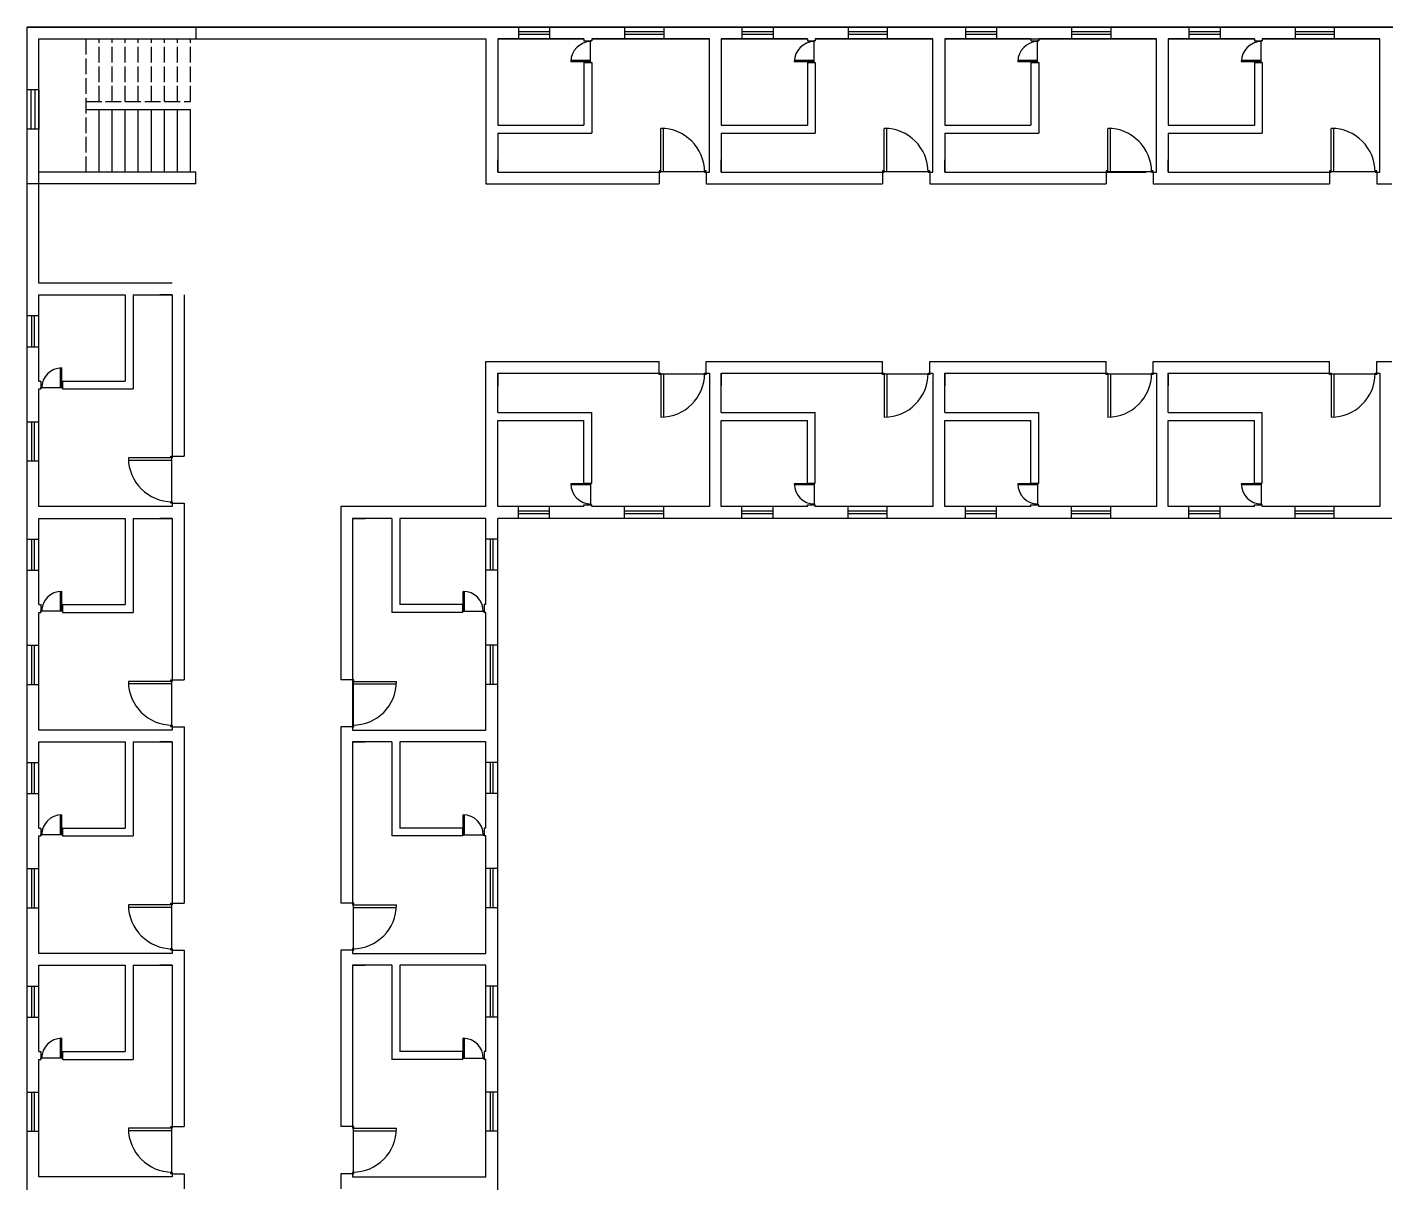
# Model space of a CAD drawing. Header units: inches. Extents: x 2900 to 18472, y 1216 to 4690.
# Drawn here: x 12370 to 13410, y 3686 to 4571 of the extents above; entities that cross this region are included whole.
import ezdxf

# ---------------------------------------------------------------- set-up
doc = ezdxf.new("R2010")
doc.units = ezdxf.units.IN
doc.header["$MEASUREMENT"] = 0
doc.linetypes.add('ACAD_ISO02W100', pattern=[15, 12, -3])
for name, color, linetype in [('Door', 32, 'Continuous'), ('Stairs', 3, 'Continuous'), ('Ventilator', 160, 'Continuous'), ('Windows', 10, 'Continuous')]:
    doc.layers.add(name, color=color, linetype=linetype)

msp = doc.modelspace()

# ---------------------------------------------------------------- linework, layer by layer
for p, q in [((12370.41, 4570.8757), (14170.41, 4570.8757)), ((12370.41, 1570.4378), (12370.41, 4570.8757)), ((14170.41, 4570.8757), (12370.41, 4570.8757)), ((12379.41, 4471), (12379.41, 4561.8757)), ((12721.41, 4561.8757), (12721.41, 4450.8757)), ((12796.41, 4561.8757), (12730.41, 4561.8757)), ((12730.41, 4561.8757), (12730.41, 4531.8757)), ((12730.41, 4561.8757), (12730.41, 4495.8757)), ((12796.41, 4561.8757), (12796.41, 4560.4089)), ((12796.41, 4560.4089), (12802.41, 4560.4089)), ((12802.41, 4561.8757), (12802.41, 4560.4089)), ((12967.41, 4561.8757), (12967.41, 4560.4089)), ((12967.41, 4560.4089), (12973.41, 4560.4089)), ((12973.41, 4561.8757), (12973.41, 4560.4089)), ((13138.41, 4561.8757), (13138.41, 4560.4089)), ((13138.41, 4560.4089), (13144.41, 4560.4089)), ((13144.41, 4561.8757), (13144.41, 4560.4089)), ((13309.41, 4561.8757), (13309.41, 4560.4089)), ((13309.41, 4560.4089), (13315.41, 4560.4089)), ((13315.41, 4561.8757), (13315.41, 4560.4089)), ((12796.41, 4543.8757), (12796.41, 4495.8757)), ((12796.41, 4543.8757), (12802.41, 4543.8757)), ((12802.41, 4543.8757), (12802.41, 4489.8757)), ((12967.41, 4543.8757), (12967.41, 4495.8757)), ((12967.41, 4543.8757), (12973.41, 4543.8757)), ((12973.41, 4543.8757), (12973.41, 4489.8757)), ((13138.41, 4543.8757), (13138.41, 4495.8757)), ((13138.41, 4543.8757), (13144.41, 4543.8757)), ((13144.41, 4543.8757), (13144.41, 4489.8757)), ((13309.41, 4543.8757), (13309.41, 4495.8757)), ((13309.41, 4543.8757), (13315.41, 4543.8757)), ((13315.41, 4543.8757), (13315.41, 4489.8757)), ((12730.41, 4535.3305), (12730.41, 4531.8757)), ((12730.41, 4495.8757), (12796.41, 4495.8757)), ((12901.41, 4495.8757), (12967.41, 4495.8757)), ((13072.41, 4495.8757), (13138.41, 4495.8757)), ((13243.41, 4495.8757), (13309.41, 4495.8757)), ((12730.41, 4489.8757), (12802.41, 4489.8757)), ((12901.41, 4489.8757), (12973.41, 4489.8757)), ((13072.41, 4489.8757), (13144.41, 4489.8757)), ((13243.41, 4489.8757), (13315.41, 4489.8757)), ((12730.41, 4459.8757), (12730.41, 4469.4232)), ((12853.916, 4459.8757), (12853.916, 4450.8757)), ((12889.916, 4459.8757), (12889.916, 4450.8757)), ((12901.41, 4459.8757), (12901.41, 4469.4232)), ((13024.916, 4459.8757), (13024.916, 4450.8757)), ((13060.916, 4459.8757), (13060.916, 4450.8757)), ((13072.41, 4459.8757), (13072.41, 4469.4232)), ((13195.916, 4459.8757), (13226.6268, 4459.8757)), ((13195.916, 4459.8757), (13195.916, 4450.8757)), ((13231.916, 4459.8757), (13231.916, 4450.8757)), ((13243.41, 4459.8757), (13243.41, 4469.4232)), ((13366.916, 4459.8757), (13366.916, 4450.8757)), ((13402.916, 4459.8757), (13402.916, 4450.8757)), ((12445.41, 4366), (12445.41, 4300)), ((12451.41, 4366), (12451.41, 4294)), ((12481.41, 4366), (12471.8624, 4366)), ((12721.41, 4204), (12721.41, 4315)), ((12853.916, 4306), (12853.916, 4315)), ((12889.916, 4306), (12889.916, 4315)), ((13024.916, 4306), (13024.916, 4315)), ((13060.916, 4306), (13060.916, 4315)), ((13195.916, 4306), (13195.916, 4315)), ((13231.916, 4306), (13231.916, 4315)), ((13366.916, 4306), (13366.916, 4315)), ((13402.916, 4306), (13402.916, 4315)), ((12730.41, 4306), (12730.41, 4296.4524)), ((12901.41, 4306), (12901.41, 4296.4524)), ((13072.41, 4306), (13072.41, 4296.4524)), ((13243.41, 4306), (13243.41, 4296.4524)), ((12379.41, 4300), (12380.8768, 4300)), ((12379.41, 4294), (12380.8768, 4294)), ((12380.8768, 4300), (12380.8768, 4294)), ((12397.41, 4300), (12445.41, 4300)), ((12397.41, 4300), (12397.41, 4294)), ((12397.41, 4294), (12451.41, 4294)), ((12730.41, 4276), (12802.41, 4276)), ((12802.41, 4222), (12802.41, 4276)), ((12901.41, 4276), (12973.41, 4276)), ((12973.41, 4222), (12973.41, 4276)), ((13072.41, 4276), (13144.41, 4276)), ((13144.41, 4222), (13144.41, 4276)), ((13243.41, 4276), (13315.41, 4276)), ((13315.41, 4222), (13315.41, 4276)), ((12730.41, 4204), (12730.41, 4270)), ((12730.41, 4270), (12796.41, 4270)), ((12796.41, 4222), (12796.41, 4270)), ((12901.41, 4270), (12967.41, 4270)), ((12967.41, 4222), (12967.41, 4270)), ((13072.41, 4270), (13138.41, 4270)), ((13138.41, 4222), (13138.41, 4270)), ((13243.41, 4270), (13309.41, 4270)), ((13309.41, 4222), (13309.41, 4270)), ((12481.41, 4242.494), (12490.41, 4242.494)), ((12730.41, 4204), (12730.41, 4234)), ((12730.41, 4230.5452), (12730.41, 4234)), ((12796.41, 4222), (12802.41, 4222)), ((12967.41, 4222), (12973.41, 4222)), ((13138.41, 4222), (13144.41, 4222)), ((13309.41, 4222), (13315.41, 4222)), ((12481.41, 4206.494), (12490.41, 4206.494)), ((12721.41, 4204), (12610.41, 4204)), ((12796.41, 4204), (12730.41, 4204)), ((12796.41, 4204), (12796.41, 4205.4668)), ((12796.41, 4205.4668), (12802.41, 4205.4668)), ((12802.41, 4204), (12802.41, 4205.4668)), ((12967.41, 4204), (12967.41, 4205.4668)), ((12967.41, 4205.4668), (12973.41, 4205.4668)), ((12973.41, 4204), (12973.41, 4205.4668)), ((13138.41, 4204), (13138.41, 4205.4668)), ((13138.41, 4205.4668), (13144.41, 4205.4668)), ((13144.41, 4204), (13144.41, 4205.4668)), ((13309.41, 4204), (13309.41, 4205.4668)), ((13309.41, 4205.4668), (13315.41, 4205.4668)), ((13315.41, 4204), (13315.41, 4205.4668)), ((12445.41, 4195), (12445.41, 4129)), ((12451.41, 4195), (12451.41, 4123)), ((12481.41, 4195), (12471.8624, 4195)), ((12619.41, 4195), (12628.9576, 4195)), ((12649.41, 4195), (12649.41, 4123)), ((12655.41, 4195), (12655.41, 4129)), ((12721.41, 4195), (12691.41, 4195)), ((12721.41, 4129), (12721.41, 4195)), ((12730.41, 2032), (12730.41, 4179.1055)), ((12379.41, 4129), (12380.8768, 4129)), ((12380.8768, 4129), (12380.8768, 4123)), ((12397.41, 4129), (12445.41, 4129)), ((12397.41, 4129), (12397.41, 4123)), ((12703.41, 4129), (12655.41, 4129)), ((12703.41, 4129), (12703.41, 4123)), ((12721.41, 4129), (12719.9432, 4129)), ((12719.9432, 4129), (12719.9432, 4123)), ((12379.41, 4123), (12380.8768, 4123)), ((12397.41, 4123), (12451.41, 4123)), ((12703.41, 4123), (12649.41, 4123)), ((12721.41, 4123), (12719.9432, 4123)), ((12481.41, 4071.494), (12490.41, 4071.494)), ((12619.41, 4071.494), (12610.41, 4071.494)), ((12481.41, 4035.494), (12490.41, 4035.494)), ((12619.41, 4035.494), (12610.41, 4035.494)), ((12445.41, 4024), (12445.41, 3958)), ((12451.41, 4024), (12451.41, 3952)), ((12481.41, 4024), (12471.8624, 4024)), ((12619.41, 4024), (12628.9576, 4024)), ((12649.41, 4024), (12649.41, 3952)), ((12655.41, 4024), (12655.41, 3958)), ((12379.41, 3958), (12380.8768, 3958)), ((12379.41, 3952), (12380.8768, 3952)), ((12380.8768, 3958), (12380.8768, 3952)), ((12397.41, 3958), (12445.41, 3958)), ((12397.41, 3958), (12397.41, 3952)), ((12397.41, 3952), (12451.41, 3952)), ((12703.41, 3952), (12649.41, 3952)), ((12703.41, 3958), (12655.41, 3958)), ((12703.41, 3958), (12703.41, 3952)), ((12721.41, 3958), (12719.9432, 3958)), ((12719.9432, 3958), (12719.9432, 3952)), ((12721.41, 3952), (12719.9432, 3952)), ((12481.41, 3900.494), (12490.41, 3900.494)), ((12619.41, 3900.494), (12610.41, 3900.494)), ((12481.41, 3864.494), (12490.41, 3864.494)), ((12619.41, 3864.494), (12610.41, 3864.494)), ((12445.41, 3853), (12445.41, 3787)), ((12451.41, 3853), (12451.41, 3781)), ((12481.41, 3853), (12471.8624, 3853)), ((12619.41, 3853), (12628.9576, 3853)), ((12649.41, 3853), (12649.41, 3781)), ((12655.41, 3853), (12655.41, 3787)), ((12379.41, 3787), (12380.8768, 3787)), ((12380.8768, 3787), (12380.8768, 3781)), ((12397.41, 3787), (12445.41, 3787)), ((12397.41, 3787), (12397.41, 3781)), ((12703.41, 3787), (12655.41, 3787)), ((12703.41, 3787), (12703.41, 3781)), ((12721.41, 3787), (12719.9432, 3787)), ((12719.9432, 3787), (12719.9432, 3781)), ((12379.41, 3781), (12380.8768, 3781)), ((12397.41, 3781), (12451.41, 3781)), ((12703.41, 3781), (12649.41, 3781)), ((12721.41, 3781), (12719.9432, 3781)), ((12481.41, 3729.494), (12490.41, 3729.494)), ((12619.41, 3729.494), (12610.41, 3729.494)), ((12481.41, 3693.494), (12490.41, 3693.494)), ((12619.41, 3693.494), (12610.41, 3693.494))]:
    msp.add_line(p, q)
for points in [[(12619.41, 4570.8757), (13810.41, 4570.8757)], [(12901.41, 4570.8757), (12730.41, 4570.8757)], [(13072.41, 4570.8757), (12901.41, 4570.8757)], [(13243.41, 4570.8757), (13072.41, 4570.8757)], [(13414.41, 4570.8757), (13243.41, 4570.8757)], [(12379.41, 4561.8757), (12445.41, 4561.8757)], [(12451.41, 4561.8757), (12481.41, 4561.8757)], [(12490.41, 4561.8757), (12619.41, 4561.8757)], [(12619.41, 4561.8757), (12721.41, 4561.8757)], [(12730.41, 4561.8757), (12796.41, 4561.8757)], [(12892.41, 4459.8757), (12892.41, 4561.8757), (12802.41, 4561.8757)], [(12802.41, 4561.8757), (12892.41, 4561.8757)], [(12967.41, 4561.8757), (12901.41, 4561.8757), (12901.41, 4531.8757)], [(12901.41, 4561.8757), (12901.41, 4495.8757)], [(12901.41, 4561.8757), (12967.41, 4561.8757)], [(13063.41, 4459.8757), (13063.41, 4561.8757), (12973.41, 4561.8757)], [(12973.41, 4561.8757), (13063.41, 4561.8757)], [(13138.41, 4561.8757), (13072.41, 4561.8757), (13072.41, 4531.8757)], [(13072.41, 4561.8757), (13072.41, 4495.8757)], [(13072.41, 4561.8757), (13234.41, 4561.8757)], [(13234.41, 4459.8757), (13234.41, 4561.8757), (13144.41, 4561.8757)], [(13309.41, 4561.8757), (13243.41, 4561.8757), (13243.41, 4531.8757)], [(13243.41, 4561.8757), (13243.41, 4495.8757)], [(13243.41, 4561.8757), (13309.41, 4561.8757)], [(13405.41, 4459.8757), (13405.41, 4561.8757), (13315.41, 4561.8757)], [(13315.41, 4561.8757), (13405.41, 4561.8757)], [(12370.41, 4366), (12370.41, 4537)], [(12901.41, 4535.3305), (12901.41, 4531.8757)], [(13072.41, 4535.3305), (13072.41, 4531.8757)], [(13243.41, 4535.3305), (13243.41, 4531.8757)], [(12730.41, 4489.8757), (12730.41, 4459.8757)], [(12901.41, 4489.8757), (12901.41, 4459.8757)], [(13072.41, 4489.8757), (13072.41, 4459.8757)], [(13243.41, 4489.8757), (13243.41, 4459.8757)], [(12481.41, 4375), (12379.41, 4375), (12379.41, 4465)], [(12730.41, 4469.4232), (12730.41, 4459.8757), (12802.41, 4459.8757)], [(12802.41, 4459.8757), (12855.1379, 4459.8757)], [(12888.7147, 4459.8757), (12892.41, 4459.8757)], [(12901.41, 4469.4232), (12901.41, 4459.8757), (12973.41, 4459.8757)], [(12973.41, 4459.8757), (13026.1379, 4459.8757)], [(13059.7147, 4459.8757), (13063.41, 4459.8757)], [(13072.41, 4469.4232), (13072.41, 4459.8757), (13144.41, 4459.8757)], [(13144.41, 4459.8757), (13197.1379, 4459.8757)], [(13230.7147, 4459.8757), (13234.41, 4459.8757)], [(13243.41, 4469.4232), (13243.41, 4459.8757), (13315.41, 4459.8757)], [(13315.41, 4459.8757), (13368.1379, 4459.8757)], [(13401.7147, 4459.8757), (13405.41, 4459.8757)], [(12721.41, 4450.8757), (12853.916, 4450.8757)], [(12889.916, 4450.8757), (12901.41, 4450.8757)], [(12901.41, 4450.8757), (13024.916, 4450.8757)], [(13060.916, 4450.8757), (13072.41, 4450.8757)], [(13072.41, 4450.8757), (13195.916, 4450.8757)], [(13231.916, 4450.8757), (13243.41, 4450.8757)], [(13243.41, 4450.8757), (13366.916, 4450.8757)], [(13402.916, 4450.8757), (13414.41, 4450.8757)], [(12370.41, 4195), (12370.41, 4366)], [(12379.41, 4300), (12379.41, 4366), (12409.41, 4366)], [(12379.41, 4366), (12445.41, 4366)], [(12405.9552, 4366), (12409.41, 4366)], [(12451.41, 4366), (12481.41, 4366)], [(12471.8624, 4366), (12481.41, 4366), (12481.41, 4294)], [(12490.41, 4366), (12490.41, 4242.494)], [(12721.41, 4315), (12853.916, 4315)], [(12889.916, 4315), (12901.41, 4315)], [(12901.41, 4315), (13024.916, 4315)], [(13060.916, 4315), (13072.41, 4315)], [(13072.41, 4315), (13195.916, 4315)], [(13231.916, 4315), (13243.41, 4315)], [(13243.41, 4315), (13366.916, 4315)], [(13402.916, 4315), (13414.41, 4315)], [(12730.41, 4276), (12730.41, 4306)], [(12730.41, 4296.4524), (12730.41, 4306), (12802.41, 4306)], [(12892.41, 4306), (12892.41, 4204), (12802.41, 4204)], [(12802.41, 4306), (12855.1379, 4306)], [(12888.7147, 4306), (12892.41, 4306)], [(12901.41, 4276), (12901.41, 4306)], [(12901.41, 4296.4524), (12901.41, 4306), (12973.41, 4306)], [(13063.41, 4306), (13063.41, 4204), (12973.41, 4204)], [(12973.41, 4306), (13026.1379, 4306)], [(13059.7147, 4306), (13063.41, 4306)], [(13072.41, 4276), (13072.41, 4306)], [(13072.41, 4296.4524), (13072.41, 4306), (13144.41, 4306)], [(13234.41, 4306), (13234.41, 4204), (13144.41, 4204)], [(13144.41, 4306), (13197.1379, 4306)], [(13230.7147, 4306), (13234.41, 4306)], [(13243.41, 4276), (13243.41, 4306)], [(13243.41, 4296.4524), (13243.41, 4306), (13315.41, 4306)], [(13405.41, 4306), (13405.41, 4204), (13315.41, 4204)], [(13315.41, 4306), (13368.1379, 4306)], [(13401.7147, 4306), (13405.41, 4306)], [(12481.41, 4204), (12379.41, 4204), (12379.41, 4294)], [(12481.41, 4294), (12481.41, 4241.2721)], [(12901.41, 4204), (12901.41, 4270)], [(13072.41, 4204), (13072.41, 4270)], [(13243.41, 4204), (13243.41, 4270)], [(12967.41, 4204), (12901.41, 4204), (12901.41, 4234)], [(12901.41, 4230.5452), (12901.41, 4234)], [(13138.41, 4204), (13072.41, 4204), (13072.41, 4234)], [(13072.41, 4230.5452), (13072.41, 4234)], [(13309.41, 4204), (13243.41, 4204), (13243.41, 4234)], [(13243.41, 4230.5452), (13243.41, 4234)], [(12481.41, 4207.6953), (12481.41, 4204)], [(12490.41, 4206.494), (12490.41, 4195)], [(12610.41, 4204), (12610.41, 4195)], [(12370.41, 4024), (12370.41, 4195)], [(12379.41, 4129), (12379.41, 4195), (12409.41, 4195)], [(12379.41, 4195), (12445.41, 4195)], [(12405.9552, 4195), (12409.41, 4195)], [(12451.41, 4195), (12481.41, 4195)], [(12471.8624, 4195), (12481.41, 4195), (12481.41, 4123)], [(12490.41, 4195), (12490.41, 4071.494)], [(12610.41, 4195), (12610.41, 4071.494)], [(12649.41, 4195), (12619.41, 4195)], [(12619.41, 4195), (12619.41, 4195), (12619.41, 4033)], [(12721.41, 4195), (12655.41, 4195)], [(12694.8648, 4195), (12691.41, 4195)], [(12730.41, 4024), (12730.41, 4195)], [(12901.41, 4195), (12730.41, 4195)], [(13072.41, 4195), (12901.41, 4195)], [(13243.41, 4195), (13072.41, 4195)], [(13414.41, 4195), (13243.41, 4195)], [(12481.41, 4033), (12379.41, 4033), (12379.41, 4123)], [(12481.41, 4123), (12481.41, 4070.2721)], [(12619.41, 4033), (12721.41, 4033), (12721.41, 4123)], [(12619.41, 4123), (12619.41, 4070.2721)], [(12481.41, 4036.6953), (12481.41, 4033)], [(12490.41, 4035.494), (12490.41, 4024)], [(12610.41, 4035.494), (12610.41, 4024)], [(12619.41, 4036.6953), (12619.41, 4033)], [(12370.41, 3853), (12370.41, 4024)], [(12379.41, 3958), (12379.41, 4024), (12409.41, 4024)], [(12379.41, 4024), (12445.41, 4024)], [(12405.9552, 4024), (12409.41, 4024)], [(12451.41, 4024), (12481.41, 4024)], [(12471.8624, 4024), (12481.41, 4024), (12481.41, 3952)], [(12490.41, 4024), (12490.41, 3900.494)], [(12610.41, 4024), (12610.41, 3900.494)], [(12649.41, 4024), (12619.41, 4024)], [(12628.9576, 4024), (12619.41, 4024), (12619.41, 3952)], [(12721.41, 4024), (12655.41, 4024)], [(12721.41, 3958), (12721.41, 4024), (12691.41, 4024)], [(12694.8648, 4024), (12691.41, 4024)], [(12730.41, 3853), (12730.41, 4024)], [(12481.41, 3862), (12379.41, 3862), (12379.41, 3952)], [(12481.41, 3952), (12481.41, 3899.2721)], [(12619.41, 3862), (12721.41, 3862), (12721.41, 3952)], [(12619.41, 3952), (12619.41, 3899.2721)], [(12481.41, 3865.6953), (12481.41, 3862)], [(12490.41, 3864.494), (12490.41, 3853)], [(12610.41, 3864.494), (12610.41, 3853)], [(12619.41, 3865.6953), (12619.41, 3862)], [(12370.41, 3682), (12370.41, 3853)], [(12379.41, 3787), (12379.41, 3853), (12409.41, 3853)], [(12379.41, 3853), (12445.41, 3853)], [(12405.9552, 3853), (12409.41, 3853)], [(12451.41, 3853), (12481.41, 3853)], [(12471.8624, 3853), (12481.41, 3853), (12481.41, 3781)], [(12490.41, 3853), (12490.41, 3729.494)], [(12610.41, 3853), (12610.41, 3729.494)], [(12649.41, 3853), (12619.41, 3853)], [(12628.9576, 3853), (12619.41, 3853), (12619.41, 3781)], [(12721.41, 3853), (12655.41, 3853)], [(12721.41, 3787), (12721.41, 3853), (12691.41, 3853)], [(12694.8648, 3853), (12691.41, 3853)], [(12730.41, 3682), (12730.41, 3853)], [(12481.41, 3691), (12379.41, 3691), (12379.41, 3781)], [(12481.41, 3781), (12481.41, 3728.2721)], [(12619.41, 3691), (12721.41, 3691), (12721.41, 3781)], [(12619.41, 3781), (12619.41, 3728.2721)], [(12481.41, 3694.6953), (12481.41, 3691)], [(12490.41, 3693.494), (12490.41, 3682)], [(12610.41, 3693.494), (12610.41, 3682)], [(12619.41, 3694.6953), (12619.41, 3691)]]:
    msp.add_lwpolyline(points)
at = {"layer": 'Door'}
for p, q in [((12801.5007, 4544.4369), (12801.5007, 4559.8477)), ((12972.5007, 4544.4369), (12972.5007, 4559.8477)), ((13143.5007, 4544.4369), (13143.5007, 4559.8477)), ((13314.5007, 4544.4369), (13314.5007, 4559.8477)), ((12801.5007, 4545.3554), (12786.3125, 4545.3554)), ((12801.5007, 4544.4369), (12786.3125, 4544.4369)), ((12972.5007, 4545.3554), (12957.3125, 4545.3554)), ((12972.5007, 4544.4369), (12957.3125, 4544.4369)), ((13143.5007, 4545.3554), (13128.3125, 4545.3554)), ((13143.5007, 4544.4369), (13128.3125, 4544.4369)), ((13314.5007, 4545.3554), (13299.3125, 4545.3554)), ((13314.5007, 4544.4369), (13299.3125, 4544.4369)), ((12855.1379, 4460.381), (12855.1379, 4493.4524)), ((12857.1379, 4460.381), (12857.1379, 4493.4524)), ((13026.1379, 4460.381), (13026.1379, 4493.4524)), ((13028.1379, 4460.381), (13028.1379, 4493.4524)), ((13197.1379, 4460.381), (13197.1379, 4493.4524)), ((13199.1379, 4460.381), (13199.1379, 4493.4524)), ((13368.1379, 4460.381), (13368.1379, 4493.4524)), ((13370.1379, 4460.381), (13370.1379, 4493.4524)), ((12855.1379, 4460.381), (12888.694, 4460.381)), ((13026.1379, 4460.381), (13059.694, 4460.381)), ((13197.1379, 4460.381), (13230.694, 4460.381)), ((13368.1379, 4460.381), (13401.694, 4460.381)), ((12395.9303, 4294.9093), (12395.9303, 4310.0975)), ((12396.8488, 4294.9093), (12396.8488, 4310.0975)), ((12855.1379, 4305.4947), (12855.1379, 4272.4233)), ((12855.1379, 4305.4947), (12888.694, 4305.4947)), ((12857.1379, 4305.4947), (12857.1379, 4272.4233)), ((13026.1379, 4305.4947), (13026.1379, 4272.4233)), ((13026.1379, 4305.4947), (13059.694, 4305.4947)), ((13028.1379, 4305.4947), (13028.1379, 4272.4233)), ((13197.1379, 4305.4947), (13197.1379, 4272.4233)), ((13197.1379, 4305.4947), (13230.694, 4305.4947)), ((13199.1379, 4305.4947), (13199.1379, 4272.4233)), ((13368.1379, 4305.4947), (13368.1379, 4272.4233)), ((13368.1379, 4305.4947), (13401.694, 4305.4947)), ((13370.1379, 4305.4947), (13370.1379, 4272.4233)), ((12396.8488, 4294.9093), (12381.438, 4294.9093)), ((12480.9047, 4241.2721), (12447.8333, 4241.2721)), ((12480.9047, 4241.2721), (12480.9047, 4207.716)), ((12480.9047, 4239.2721), (12447.8333, 4239.2721)), ((12801.5007, 4221.4388), (12786.3125, 4221.4388)), ((12801.5007, 4220.5203), (12786.3125, 4220.5203)), ((12801.5007, 4221.4388), (12801.5007, 4206.028)), ((12972.5007, 4221.4388), (12957.3125, 4221.4388)), ((12972.5007, 4220.5203), (12957.3125, 4220.5203)), ((12972.5007, 4221.4388), (12972.5007, 4206.028)), ((13143.5007, 4221.4388), (13128.3125, 4221.4388)), ((13143.5007, 4220.5203), (13128.3125, 4220.5203)), ((13143.5007, 4221.4388), (13143.5007, 4206.028)), ((13314.5007, 4221.4388), (13299.3125, 4221.4388)), ((13314.5007, 4220.5203), (13299.3125, 4220.5203)), ((13314.5007, 4221.4388), (13314.5007, 4206.028)), ((12395.9303, 4123.9093), (12395.9303, 4139.0975)), ((12396.8488, 4123.9093), (12396.8488, 4139.0975)), ((12703.9712, 4123.9093), (12703.9712, 4139.0975)), ((12704.8897, 4123.9093), (12704.8897, 4139.0975)), ((12396.8488, 4123.9093), (12381.438, 4123.9093)), ((12703.9712, 4123.9093), (12719.382, 4123.9093)), ((12480.9047, 4070.2721), (12447.8333, 4070.2721)), ((12480.9047, 4068.2721), (12447.8333, 4068.2721)), ((12480.9047, 4070.2721), (12480.9047, 4036.716)), ((12619.9153, 4070.2721), (12652.9867, 4070.2721)), ((12619.9153, 4070.2721), (12619.9153, 4036.716)), ((12619.9153, 4068.2721), (12652.9867, 4068.2721)), ((12395.9303, 3952.9093), (12395.9303, 3968.0975)), ((12396.8488, 3952.9093), (12396.8488, 3968.0975)), ((12703.9712, 3952.9093), (12703.9712, 3968.0975)), ((12704.8897, 3952.9093), (12704.8897, 3968.0975)), ((12396.8488, 3952.9093), (12381.438, 3952.9093)), ((12703.9712, 3952.9093), (12719.382, 3952.9093)), ((12480.9047, 3899.2721), (12447.8333, 3899.2721)), ((12480.9047, 3899.2721), (12480.9047, 3865.716)), ((12619.9153, 3899.2721), (12652.9867, 3899.2721)), ((12619.9153, 3899.2721), (12619.9153, 3865.716)), ((12480.9047, 3897.2721), (12447.8333, 3897.2721)), ((12619.9153, 3897.2721), (12652.9867, 3897.2721)), ((12395.9303, 3781.9093), (12395.9303, 3797.0975)), ((12396.8488, 3781.9093), (12396.8488, 3797.0975)), ((12703.9712, 3781.9093), (12703.9712, 3797.0975)), ((12704.8897, 3781.9093), (12704.8897, 3797.0975)), ((12396.8488, 3781.9093), (12381.438, 3781.9093)), ((12703.9712, 3781.9093), (12719.382, 3781.9093)), ((12480.9047, 3728.2721), (12447.8333, 3728.2721)), ((12480.9047, 3726.2721), (12447.8333, 3726.2721)), ((12480.9047, 3728.2721), (12480.9047, 3694.716)), ((12619.9153, 3728.2721), (12652.9867, 3728.2721)), ((12619.9153, 3728.2721), (12619.9153, 3694.716)), ((12619.9153, 3726.2721), (12652.9867, 3726.2721))]:
    msp.add_line(p, q, dxfattribs=at)
for points in [[(12801.2687, 4559.8477), (12801.7328, 4559.8477), (12801.7328, 4560.4089), (12801.2687, 4560.4089)], [(12972.2687, 4559.8477), (12972.7328, 4559.8477), (12972.7328, 4560.4089), (12972.2687, 4560.4089)], [(13143.2687, 4559.8477), (13143.7328, 4559.8477), (13143.7328, 4560.4089), (13143.2687, 4560.4089)], [(13314.2687, 4559.8477), (13314.7328, 4559.8477), (13314.7328, 4560.4089), (13314.2687, 4560.4089)], [(12801.2687, 4543.8757), (12801.7328, 4543.8757), (12801.7328, 4544.4369), (12801.2687, 4544.4369)], [(12972.2687, 4543.8757), (12972.7328, 4543.8757), (12972.7328, 4544.4369), (12972.2687, 4544.4369)], [(13143.2687, 4543.8757), (13143.7328, 4543.8757), (13143.7328, 4544.4369), (13143.2687, 4544.4369)], [(13314.2687, 4543.8757), (13314.7328, 4543.8757), (13314.7328, 4544.4369), (13314.2687, 4544.4369)], [(12853.916, 4460.8863), (12853.916, 4459.8757), (12855.1379, 4459.8757), (12855.1379, 4460.8863)], [(12888.694, 4460.8863), (12888.694, 4459.8757), (12889.916, 4459.8757), (12889.916, 4460.8863)], [(13024.916, 4460.8863), (13024.916, 4459.8757), (13026.1379, 4459.8757), (13026.1379, 4460.8863)], [(13059.694, 4460.8863), (13059.694, 4459.8757), (13060.916, 4459.8757), (13060.916, 4460.8863)], [(13195.916, 4460.8863), (13195.916, 4459.8757), (13197.1379, 4459.8757), (13197.1379, 4460.8863)], [(13230.694, 4460.8863), (13230.694, 4459.8757), (13231.916, 4459.8757), (13231.916, 4460.8863)], [(13366.916, 4460.8863), (13366.916, 4459.8757), (13368.1379, 4459.8757), (13368.1379, 4460.8863)], [(13401.694, 4460.8863), (13401.694, 4459.8757), (13402.916, 4459.8757), (13402.916, 4460.8863)], [(12853.916, 4304.9894), (12853.916, 4306), (12855.1379, 4306), (12855.1379, 4304.9894)], [(12888.694, 4304.9894), (12888.694, 4306), (12889.916, 4306), (12889.916, 4304.9894)], [(13024.916, 4304.9894), (13024.916, 4306), (13026.1379, 4306), (13026.1379, 4304.9894)], [(13059.694, 4304.9894), (13059.694, 4306), (13060.916, 4306), (13060.916, 4304.9894)], [(13195.916, 4304.9894), (13195.916, 4306), (13197.1379, 4306), (13197.1379, 4304.9894)], [(13230.694, 4304.9894), (13230.694, 4306), (13231.916, 4306), (13231.916, 4304.9894)], [(13366.916, 4304.9894), (13366.916, 4306), (13368.1379, 4306), (13368.1379, 4304.9894)], [(13401.694, 4304.9894), (13401.694, 4306), (13402.916, 4306), (13402.916, 4304.9894)], [(12381.438, 4295.1413), (12381.438, 4294.6772), (12380.8768, 4294.6772), (12380.8768, 4295.1413)], [(12397.41, 4295.1413), (12397.41, 4294.6772), (12396.8488, 4294.6772), (12396.8488, 4295.1413)], [(12480.3994, 4242.494), (12481.41, 4242.494), (12481.41, 4241.2721), (12480.3994, 4241.2721)], [(12801.2687, 4222), (12801.7328, 4222), (12801.7328, 4221.4388), (12801.2687, 4221.4388)], [(12972.2687, 4222), (12972.7328, 4222), (12972.7328, 4221.4388), (12972.2687, 4221.4388)], [(13143.2687, 4222), (13143.7328, 4222), (13143.7328, 4221.4388), (13143.2687, 4221.4388)], [(13314.2687, 4222), (13314.7328, 4222), (13314.7328, 4221.4388), (13314.2687, 4221.4388)], [(12480.3994, 4207.716), (12481.41, 4207.716), (12481.41, 4206.494), (12480.3994, 4206.494)], [(12801.2687, 4206.028), (12801.7328, 4206.028), (12801.7328, 4205.4668), (12801.2687, 4205.4668)], [(12972.2687, 4206.028), (12972.7328, 4206.028), (12972.7328, 4205.4668), (12972.2687, 4205.4668)], [(13143.2687, 4206.028), (13143.7328, 4206.028), (13143.7328, 4205.4668), (13143.2687, 4205.4668)], [(13314.2687, 4206.028), (13314.7328, 4206.028), (13314.7328, 4205.4668), (13314.2687, 4205.4668)], [(12381.438, 4124.1413), (12381.438, 4123.6772), (12380.8768, 4123.6772), (12380.8768, 4124.1413)], [(12397.41, 4124.1413), (12397.41, 4123.6772), (12396.8488, 4123.6772), (12396.8488, 4124.1413)], [(12703.41, 4124.1413), (12703.41, 4123.6772), (12703.9712, 4123.6772), (12703.9712, 4124.1413)], [(12719.382, 4124.1413), (12719.382, 4123.6772), (12719.9432, 4123.6772), (12719.9432, 4124.1413)], [(12480.3994, 4071.494), (12481.41, 4071.494), (12481.41, 4070.2721), (12480.3994, 4070.2721)], [(12620.4206, 4071.494), (12619.41, 4071.494), (12619.41, 4070.2721), (12620.4206, 4070.2721)], [(12480.3994, 4036.716), (12481.41, 4036.716), (12481.41, 4035.494), (12480.3994, 4035.494)], [(12620.4206, 4036.716), (12619.41, 4036.716), (12619.41, 4035.494), (12620.4206, 4035.494)], [(12381.438, 3953.1413), (12381.438, 3952.6772), (12380.8768, 3952.6772), (12380.8768, 3953.1413)], [(12397.41, 3953.1413), (12397.41, 3952.6772), (12396.8488, 3952.6772), (12396.8488, 3953.1413)], [(12703.41, 3953.1413), (12703.41, 3952.6772), (12703.9712, 3952.6772), (12703.9712, 3953.1413)], [(12719.382, 3953.1413), (12719.382, 3952.6772), (12719.9432, 3952.6772), (12719.9432, 3953.1413)], [(12480.3994, 3900.494), (12481.41, 3900.494), (12481.41, 3899.2721), (12480.3994, 3899.2721)], [(12620.4206, 3900.494), (12619.41, 3900.494), (12619.41, 3899.2721), (12620.4206, 3899.2721)], [(12480.3994, 3865.716), (12481.41, 3865.716), (12481.41, 3864.494), (12480.3994, 3864.494)], [(12620.4206, 3865.716), (12619.41, 3865.716), (12619.41, 3864.494), (12620.4206, 3864.494)], [(12381.438, 3782.1413), (12381.438, 3781.6772), (12380.8768, 3781.6772), (12380.8768, 3782.1413)], [(12397.41, 3782.1413), (12397.41, 3781.6772), (12396.8488, 3781.6772), (12396.8488, 3782.1413)], [(12703.41, 3782.1413), (12703.41, 3781.6772), (12703.9712, 3781.6772), (12703.9712, 3782.1413)], [(12719.382, 3782.1413), (12719.382, 3781.6772), (12719.9432, 3781.6772), (12719.9432, 3782.1413)], [(12480.3994, 3729.494), (12481.41, 3729.494), (12481.41, 3728.2721), (12480.3994, 3728.2721)], [(12620.4206, 3729.494), (12619.41, 3729.494), (12619.41, 3728.2721), (12620.4206, 3728.2721)], [(12480.3994, 3694.716), (12481.41, 3694.716), (12481.41, 3693.494), (12480.3994, 3693.494)], [(12620.4206, 3694.716), (12619.41, 3694.716), (12619.41, 3693.494), (12620.4206, 3693.494)]]:
    msp.add_lwpolyline(points, close=True, dxfattribs=at)
for centre, radius, start, end in [((12801.7328, 4544.4369), 15.4203, 90, 180), ((12972.7328, 4544.4369), 15.4203, 90, 180), ((13143.7328, 4544.4369), 15.4203, 90, 180), ((13314.7328, 4544.4369), 15.4203, 90, 180), ((12855.1379, 4459.8757), 33.5767, 0, 90), ((13026.1379, 4459.8757), 33.5767, 0, 90), ((13197.1379, 4459.8757), 33.5767, 0, 90), ((13368.1379, 4459.8757), 33.5767, 0, 90), ((12396.8488, 4294.6772), 15.4203, 90, 180), ((12855.1379, 4306), 33.5767, 270, 0), ((13026.1379, 4306), 33.5767, 270, 0), ((13197.1379, 4306), 33.5767, 270, 0), ((13368.1379, 4306), 33.5767, 270, 0), ((12481.41, 4241.2721), 33.5767, 180, 270), ((12801.7328, 4221.4388), 15.4203, 180, 270), ((12972.7328, 4221.4388), 15.4203, 180, 270), ((13143.7328, 4221.4388), 15.4203, 180, 270), ((13314.7328, 4221.4388), 15.4203, 180, 270), ((12396.8488, 4123.6772), 15.4203, 90, 180), ((12703.9712, 4123.6772), 15.4203, 0, 90), ((12481.41, 4070.2721), 33.5767, 180, 270), ((12619.41, 4070.2721), 33.5767, 270, 0), ((12396.8488, 3952.6772), 15.4203, 90, 180), ((12703.9712, 3952.6772), 15.4203, 0, 90), ((12481.41, 3899.2721), 33.5767, 180, 270), ((12619.41, 3899.2721), 33.5767, 270, 0), ((12396.8488, 3781.6772), 15.4203, 90, 180), ((12703.9712, 3781.6772), 15.4203, 0, 90), ((12481.41, 3728.2721), 33.5767, 180, 270), ((12619.41, 3728.2721), 33.5767, 270, 0)]:
    msp.add_arc(centre, radius, start, end, dxfattribs=at)
at = {"layer": 'Stairs'}
for p, q in [((12370.41, 4522.8757), (12370.41, 4570.8757)), ((12370.41, 4570.8757), (12499.41, 4570.8757)), ((12499.41, 4570.8757), (12499.41, 4561.8757)), ((12379.41, 4561.8757), (12499.41, 4561.8757)), ((12379.41, 4522.8757), (12379.41, 4561.8757)), ((12379.41, 4522.8757), (12370.3919, 4522.8757)), ((12415.41, 4507.8757), (12495.41, 4507.8757)), ((12425.41, 4459.8757), (12425.41, 4507.8757)), ((12435.41, 4459.8757), (12435.41, 4507.8757)), ((12445.41, 4459.8757), (12445.41, 4507.8757)), ((12455.41, 4459.8757), (12455.41, 4507.8757)), ((12465.41, 4459.8757), (12465.41, 4507.8757)), ((12475.41, 4459.8757), (12475.41, 4507.8757)), ((12485.41, 4459.8757), (12485.41, 4507.8757)), ((12495.41, 4459.8757), (12495.41, 4507.8757)), ((12370.41, 4450.8757), (12370.41, 4492.8757)), ((12379.41, 4459.8757), (12379.41, 4492.8757)), ((12499.41, 4459.8757), (12379.41, 4459.8757)), ((12499.41, 4450.8757), (12499.41, 4459.8757)), ((12499.41, 4450.8757), (12370.41, 4450.8757))]:
    msp.add_line(p, q, dxfattribs=at)
at = {"layer": 'Stairs', "linetype": 'ACAD_ISO02W100'}
for p, q in [((12415.41, 4459.8757), (12415.41, 4561.8757)), ((12425.41, 4513.8757), (12425.41, 4561.8757)), ((12435.41, 4513.8757), (12435.41, 4561.8757)), ((12445.41, 4513.8757), (12445.41, 4561.8757)), ((12455.41, 4513.8757), (12455.41, 4561.8757)), ((12465.41, 4513.8757), (12465.41, 4561.8757)), ((12475.41, 4513.8757), (12475.41, 4561.8757)), ((12485.41, 4513.8757), (12485.41, 4561.8757)), ((12495.41, 4513.8757), (12495.41, 4561.8757)), ((12415.41, 4513.8757), (12495.41, 4513.8757))]:
    msp.add_line(p, q, dxfattribs=at)
at = {"layer": 'Ventilator'}
for p, q in [((12827.4481, 4570.8757), (12827.4481, 4561.8757)), ((12857.4481, 4570.8757), (12827.4481, 4570.8757)), ((12857.4481, 4567.3757), (12827.4481, 4567.3757)), ((12857.4481, 4565.3757), (12827.4481, 4565.3757)), ((12857.4481, 4570.8757), (12857.4481, 4561.8757)), ((12998.4481, 4570.8757), (12998.4481, 4561.8757)), ((13028.4481, 4570.8757), (12998.4481, 4570.8757)), ((13028.4481, 4567.3757), (12998.4481, 4567.3757)), ((13028.4481, 4565.3757), (12998.4481, 4565.3757)), ((13028.4481, 4570.8757), (13028.4481, 4561.8757)), ((13169.4481, 4570.8757), (13169.4481, 4561.8757)), ((13199.4481, 4570.8757), (13169.4481, 4570.8757)), ((13199.4481, 4567.3757), (13169.4481, 4567.3757)), ((13199.4481, 4565.3757), (13169.4481, 4565.3757)), ((13199.4481, 4570.8757), (13199.4481, 4561.8757)), ((13340.4481, 4570.8757), (13340.4481, 4561.8757)), ((13370.4481, 4570.8757), (13340.4481, 4570.8757)), ((13370.4481, 4567.3757), (13340.4481, 4567.3757)), ((13370.4481, 4565.3757), (13340.4481, 4565.3757)), ((13370.4481, 4570.8757), (13370.4481, 4561.8757)), ((12857.4481, 4561.8757), (12827.4481, 4561.8757)), ((13028.4481, 4561.8757), (12998.4481, 4561.8757)), ((13199.4481, 4561.8757), (13169.4481, 4561.8757)), ((13370.4481, 4561.8757), (13340.4481, 4561.8757)), ((12370.41, 4268.9619), (12379.41, 4268.9619)), ((12370.41, 4238.9619), (12370.41, 4268.9619)), ((12373.91, 4238.9619), (12373.91, 4268.9619)), ((12375.91, 4238.9619), (12375.91, 4268.9619)), ((12379.41, 4238.9619), (12379.41, 4268.9619)), ((12370.41, 4238.9619), (12379.41, 4238.9619)), ((12827.4481, 4195), (12827.4481, 4204)), ((12857.4481, 4204), (12827.4481, 4204)), ((12857.4481, 4200.5), (12827.4481, 4200.5)), ((12857.4481, 4195), (12857.4481, 4204)), ((12998.4481, 4195), (12998.4481, 4204)), ((13028.4481, 4204), (12998.4481, 4204)), ((13028.4481, 4200.5), (12998.4481, 4200.5)), ((13028.4481, 4195), (13028.4481, 4204)), ((13169.4481, 4195), (13169.4481, 4204)), ((13199.4481, 4204), (13169.4481, 4204)), ((13199.4481, 4200.5), (13169.4481, 4200.5)), ((13199.4481, 4195), (13199.4481, 4204)), ((13340.4481, 4195), (13340.4481, 4204)), ((13370.4481, 4204), (13340.4481, 4204)), ((13370.4481, 4200.5), (13340.4481, 4200.5)), ((13370.4481, 4195), (13370.4481, 4204)), ((12857.4481, 4198.5), (12827.4481, 4198.5)), ((12857.4481, 4195), (12827.4481, 4195)), ((13028.4481, 4198.5), (12998.4481, 4198.5)), ((13028.4481, 4195), (12998.4481, 4195)), ((13199.4481, 4198.5), (13169.4481, 4198.5)), ((13199.4481, 4195), (13169.4481, 4195)), ((13370.4481, 4198.5), (13340.4481, 4198.5)), ((13370.4481, 4195), (13340.4481, 4195)), ((12370.41, 4097.9619), (12379.41, 4097.9619)), ((12370.41, 4067.9619), (12370.41, 4097.9619)), ((12373.91, 4067.9619), (12373.91, 4097.9619)), ((12375.91, 4067.9619), (12375.91, 4097.9619)), ((12379.41, 4067.9619), (12379.41, 4097.9619)), ((12730.41, 4097.9619), (12721.41, 4097.9619)), ((12721.41, 4067.9619), (12721.41, 4097.9619)), ((12724.91, 4067.9619), (12724.91, 4097.9619)), ((12726.91, 4067.9619), (12726.91, 4097.9619)), ((12730.41, 4067.9619), (12730.41, 4097.9619)), ((12370.41, 4067.9619), (12379.41, 4067.9619)), ((12730.41, 4067.9619), (12721.41, 4067.9619)), ((12370.41, 3926.9619), (12379.41, 3926.9619)), ((12370.41, 3896.9619), (12370.41, 3926.9619)), ((12373.91, 3896.9619), (12373.91, 3926.9619)), ((12375.91, 3896.9619), (12375.91, 3926.9619)), ((12379.41, 3896.9619), (12379.41, 3926.9619)), ((12730.41, 3926.9619), (12721.41, 3926.9619)), ((12721.41, 3896.9619), (12721.41, 3926.9619)), ((12724.91, 3896.9619), (12724.91, 3926.9619)), ((12726.91, 3896.9619), (12726.91, 3926.9619)), ((12730.41, 3896.9619), (12730.41, 3926.9619)), ((12370.41, 3896.9619), (12379.41, 3896.9619)), ((12730.41, 3896.9619), (12721.41, 3896.9619)), ((12370.41, 3755.9619), (12379.41, 3755.9619)), ((12370.41, 3725.9619), (12370.41, 3755.9619)), ((12373.91, 3725.9619), (12373.91, 3755.9619)), ((12375.91, 3725.9619), (12375.91, 3755.9619)), ((12379.41, 3725.9619), (12379.41, 3755.9619)), ((12730.41, 3755.9619), (12721.41, 3755.9619)), ((12721.41, 3725.9619), (12721.41, 3755.9619)), ((12724.91, 3725.9619), (12724.91, 3755.9619)), ((12726.91, 3725.9619), (12726.91, 3755.9619)), ((12730.41, 3725.9619), (12730.41, 3755.9619)), ((12370.41, 3725.9619), (12379.41, 3725.9619)), ((12730.41, 3725.9619), (12721.41, 3725.9619))]:
    msp.add_line(p, q, dxfattribs=at)
at = {"layer": 'Windows'}
for p, q in [((12746.3045, 4570.8757), (12746.3045, 4561.8757)), ((12770.0978, 4570.8757), (12746.3045, 4570.8757)), ((12770.0978, 4567.3757), (12746.3045, 4567.3757)), ((12770.0978, 4565.3757), (12746.3045, 4565.3757)), ((12770.0978, 4570.8757), (12770.0978, 4561.8757)), ((12917.3045, 4570.8757), (12917.3045, 4561.8757)), ((12941.0978, 4570.8757), (12917.3045, 4570.8757)), ((12941.0978, 4567.3757), (12917.3045, 4567.3757)), ((12941.0978, 4565.3757), (12917.3045, 4565.3757)), ((12941.0978, 4570.8757), (12941.0978, 4561.8757)), ((13088.3045, 4570.8757), (13088.3045, 4561.8757)), ((13112.0978, 4570.8757), (13088.3045, 4570.8757)), ((13112.0978, 4567.3757), (13088.3045, 4567.3757)), ((13112.0978, 4565.3757), (13088.3045, 4565.3757)), ((13112.0978, 4570.8757), (13112.0978, 4561.8757)), ((13259.3045, 4570.8757), (13259.3045, 4561.8757)), ((13283.0978, 4570.8757), (13259.3045, 4570.8757)), ((13283.0978, 4567.3757), (13259.3045, 4567.3757)), ((13283.0978, 4565.3757), (13259.3045, 4565.3757)), ((13283.0978, 4570.8757), (13283.0978, 4561.8757)), ((12770.0978, 4561.8757), (12746.3045, 4561.8757)), ((12941.0978, 4561.8757), (12917.3045, 4561.8757)), ((13112.0978, 4561.8757), (13088.3045, 4561.8757)), ((13283.0978, 4561.8757), (13259.3045, 4561.8757)), ((12370.3919, 4492.8757), (12370.3919, 4522.8757)), ((12373.3979, 4492.8757), (12373.3979, 4522.8757)), ((12376.404, 4492.8757), (12376.404, 4522.8757)), ((12379.41, 4522.8757), (12379.41, 4492.8757)), ((12379.41, 4492.8757), (12370.3919, 4492.8757)), ((12370.41, 4350.1055), (12379.41, 4350.1055)), ((12370.41, 4326.3122), (12370.41, 4350.1055)), ((12373.91, 4326.3122), (12373.91, 4350.1055)), ((12375.91, 4326.3122), (12375.91, 4350.1055)), ((12379.41, 4326.3122), (12379.41, 4350.1055)), ((12370.41, 4326.3122), (12379.41, 4326.3122)), ((12746.3045, 4195), (12746.3045, 4204)), ((12770.0978, 4204), (12746.3045, 4204)), ((12770.0978, 4200.5), (12746.3045, 4200.5)), ((12770.0978, 4195), (12770.0978, 4204)), ((12917.3045, 4195), (12917.3045, 4204)), ((12941.0978, 4204), (12917.3045, 4204)), ((12941.0978, 4200.5), (12917.3045, 4200.5)), ((12941.0978, 4195), (12941.0978, 4204)), ((13088.3045, 4195), (13088.3045, 4204)), ((13112.0978, 4204), (13088.3045, 4204)), ((13112.0978, 4200.5), (13088.3045, 4200.5)), ((13112.0978, 4195), (13112.0978, 4204)), ((13259.3045, 4195), (13259.3045, 4204)), ((13283.0978, 4204), (13259.3045, 4204)), ((13283.0978, 4200.5), (13259.3045, 4200.5)), ((13283.0978, 4195), (13283.0978, 4204)), ((12770.0978, 4198.5), (12746.3045, 4198.5)), ((12770.0978, 4195), (12746.3045, 4195)), ((12941.0978, 4198.5), (12917.3045, 4198.5)), ((12941.0978, 4195), (12917.3045, 4195)), ((13112.0978, 4198.5), (13088.3045, 4198.5)), ((13112.0978, 4195), (13088.3045, 4195)), ((13283.0978, 4198.5), (13259.3045, 4198.5)), ((13283.0978, 4195), (13259.3045, 4195)), ((12370.41, 4179.1055), (12379.41, 4179.1055)), ((12370.41, 4155.3122), (12370.41, 4179.1055)), ((12373.91, 4155.3122), (12373.91, 4179.1055)), ((12375.91, 4155.3122), (12375.91, 4179.1055)), ((12379.41, 4155.3122), (12379.41, 4179.1055)), ((12730.41, 4179.1055), (12721.41, 4179.1055)), ((12721.41, 4155.3122), (12721.41, 4179.1055)), ((12724.91, 4155.3122), (12724.91, 4179.1055)), ((12726.91, 4155.3122), (12726.91, 4179.1055)), ((12730.41, 4155.3122), (12730.41, 4179.1055)), ((12370.41, 4155.3122), (12379.41, 4155.3122)), ((12730.41, 4155.3122), (12721.41, 4155.3122)), ((12370.41, 4008.1055), (12379.41, 4008.1055)), ((12370.41, 3984.3122), (12370.41, 4008.1055)), ((12373.91, 3984.3122), (12373.91, 4008.1055)), ((12375.91, 3984.3122), (12375.91, 4008.1055)), ((12379.41, 3984.3122), (12379.41, 4008.1055)), ((12730.41, 4008.1055), (12721.41, 4008.1055)), ((12721.41, 3984.3122), (12721.41, 4008.1055)), ((12724.91, 3984.3122), (12724.91, 4008.1055)), ((12726.91, 3984.3122), (12726.91, 4008.1055)), ((12730.41, 3984.3122), (12730.41, 4008.1055)), ((12370.41, 3984.3122), (12379.41, 3984.3122)), ((12730.41, 3984.3122), (12721.41, 3984.3122)), ((12370.41, 3837.1055), (12379.41, 3837.1055)), ((12370.41, 3813.3122), (12370.41, 3837.1055)), ((12373.91, 3813.3122), (12373.91, 3837.1055)), ((12375.91, 3813.3122), (12375.91, 3837.1055)), ((12379.41, 3813.3122), (12379.41, 3837.1055)), ((12730.41, 3837.1055), (12721.41, 3837.1055)), ((12721.41, 3813.3122), (12721.41, 3837.1055)), ((12724.91, 3813.3122), (12724.91, 3837.1055)), ((12726.91, 3813.3122), (12726.91, 3837.1055)), ((12730.41, 3813.3122), (12730.41, 3837.1055)), ((12370.41, 3813.3122), (12379.41, 3813.3122)), ((12730.41, 3813.3122), (12721.41, 3813.3122))]:
    msp.add_line(p, q, dxfattribs=at)

doc.saveas('drawing.dxf')
